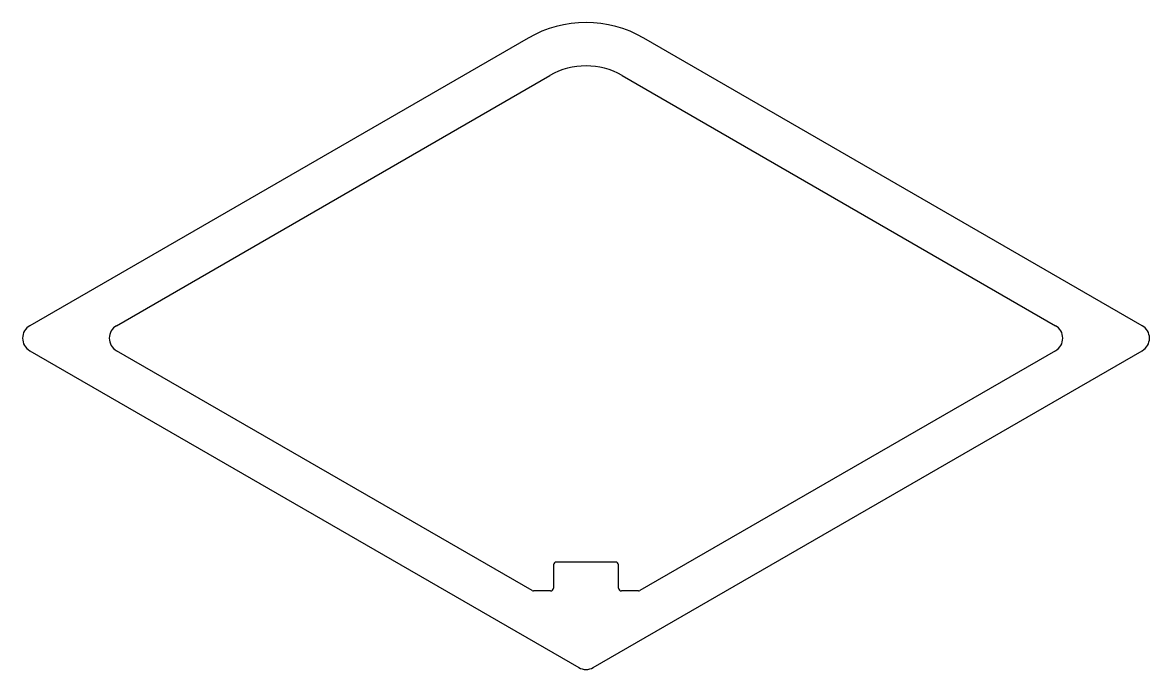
# Model space of a CAD drawing. Extents: x 2527.7 to 2605.7, y 1930.1 to 1974.9.
import ezdxf

# ---------------------------------------------------------------- set-up
doc = ezdxf.new("R2010")
doc.units = 0
doc.layers.get('0').update_dxf_attribs({"linetype": 'CONTINUOUS'})

msp = doc.modelspace()

# ---------------------------------------------------------------- linework, layer by layer
for p, q in [((2562.664, 1973.825), (2528.164, 1953.907)), ((2605.164, 1953.907), (2570.664, 1973.825)), ((2534.164, 1953.907), (2564.164, 1971.227)), ((2569.164, 1971.227), (2599.164, 1953.907)), ((2528.164, 1952.175), (2566.164, 1930.235)), ((2562.928, 1935.568), (2534.164, 1952.175)), ((2567.164, 1930.235), (2605.164, 1952.175)), ((2599.164, 1952.175), (2570.399, 1935.568)), ((2568.714, 1937.541), (2564.614, 1937.541)), ((2564.414, 1937.341), (2564.414, 1935.741)), ((2568.914, 1935.741), (2568.914, 1937.341)), ((2564.214, 1935.541), (2563.028, 1935.541)), ((2570.299, 1935.541), (2569.114, 1935.541))]:
    msp.add_line(p, q)
for centre, radius, start, end in [((2566.664, 1966.897), 8, 60, 120), ((2566.664, 1966.897), 5, 60, 120), ((2528.664, 1953.041), 1, 120, 240), ((2534.664, 1953.041), 1, 120, 240), ((2598.664, 1953.041), 1, 300, 60), ((2604.664, 1953.041), 1, 300, 60), ((2564.614, 1937.341), 0.2, 90, 180), ((2568.714, 1937.341), 0.2, 0, 90), ((2563.028, 1935.741), 0.2, 240, 270), ((2564.214, 1935.741), 0.2, 270, 0), ((2569.114, 1935.741), 0.2, 180, 270), ((2570.299, 1935.741), 0.2, 270, 300), ((2566.664, 1931.101), 1, 240, 300)]:
    msp.add_arc(centre, radius, start, end)

doc.saveas('drawing.dxf')
